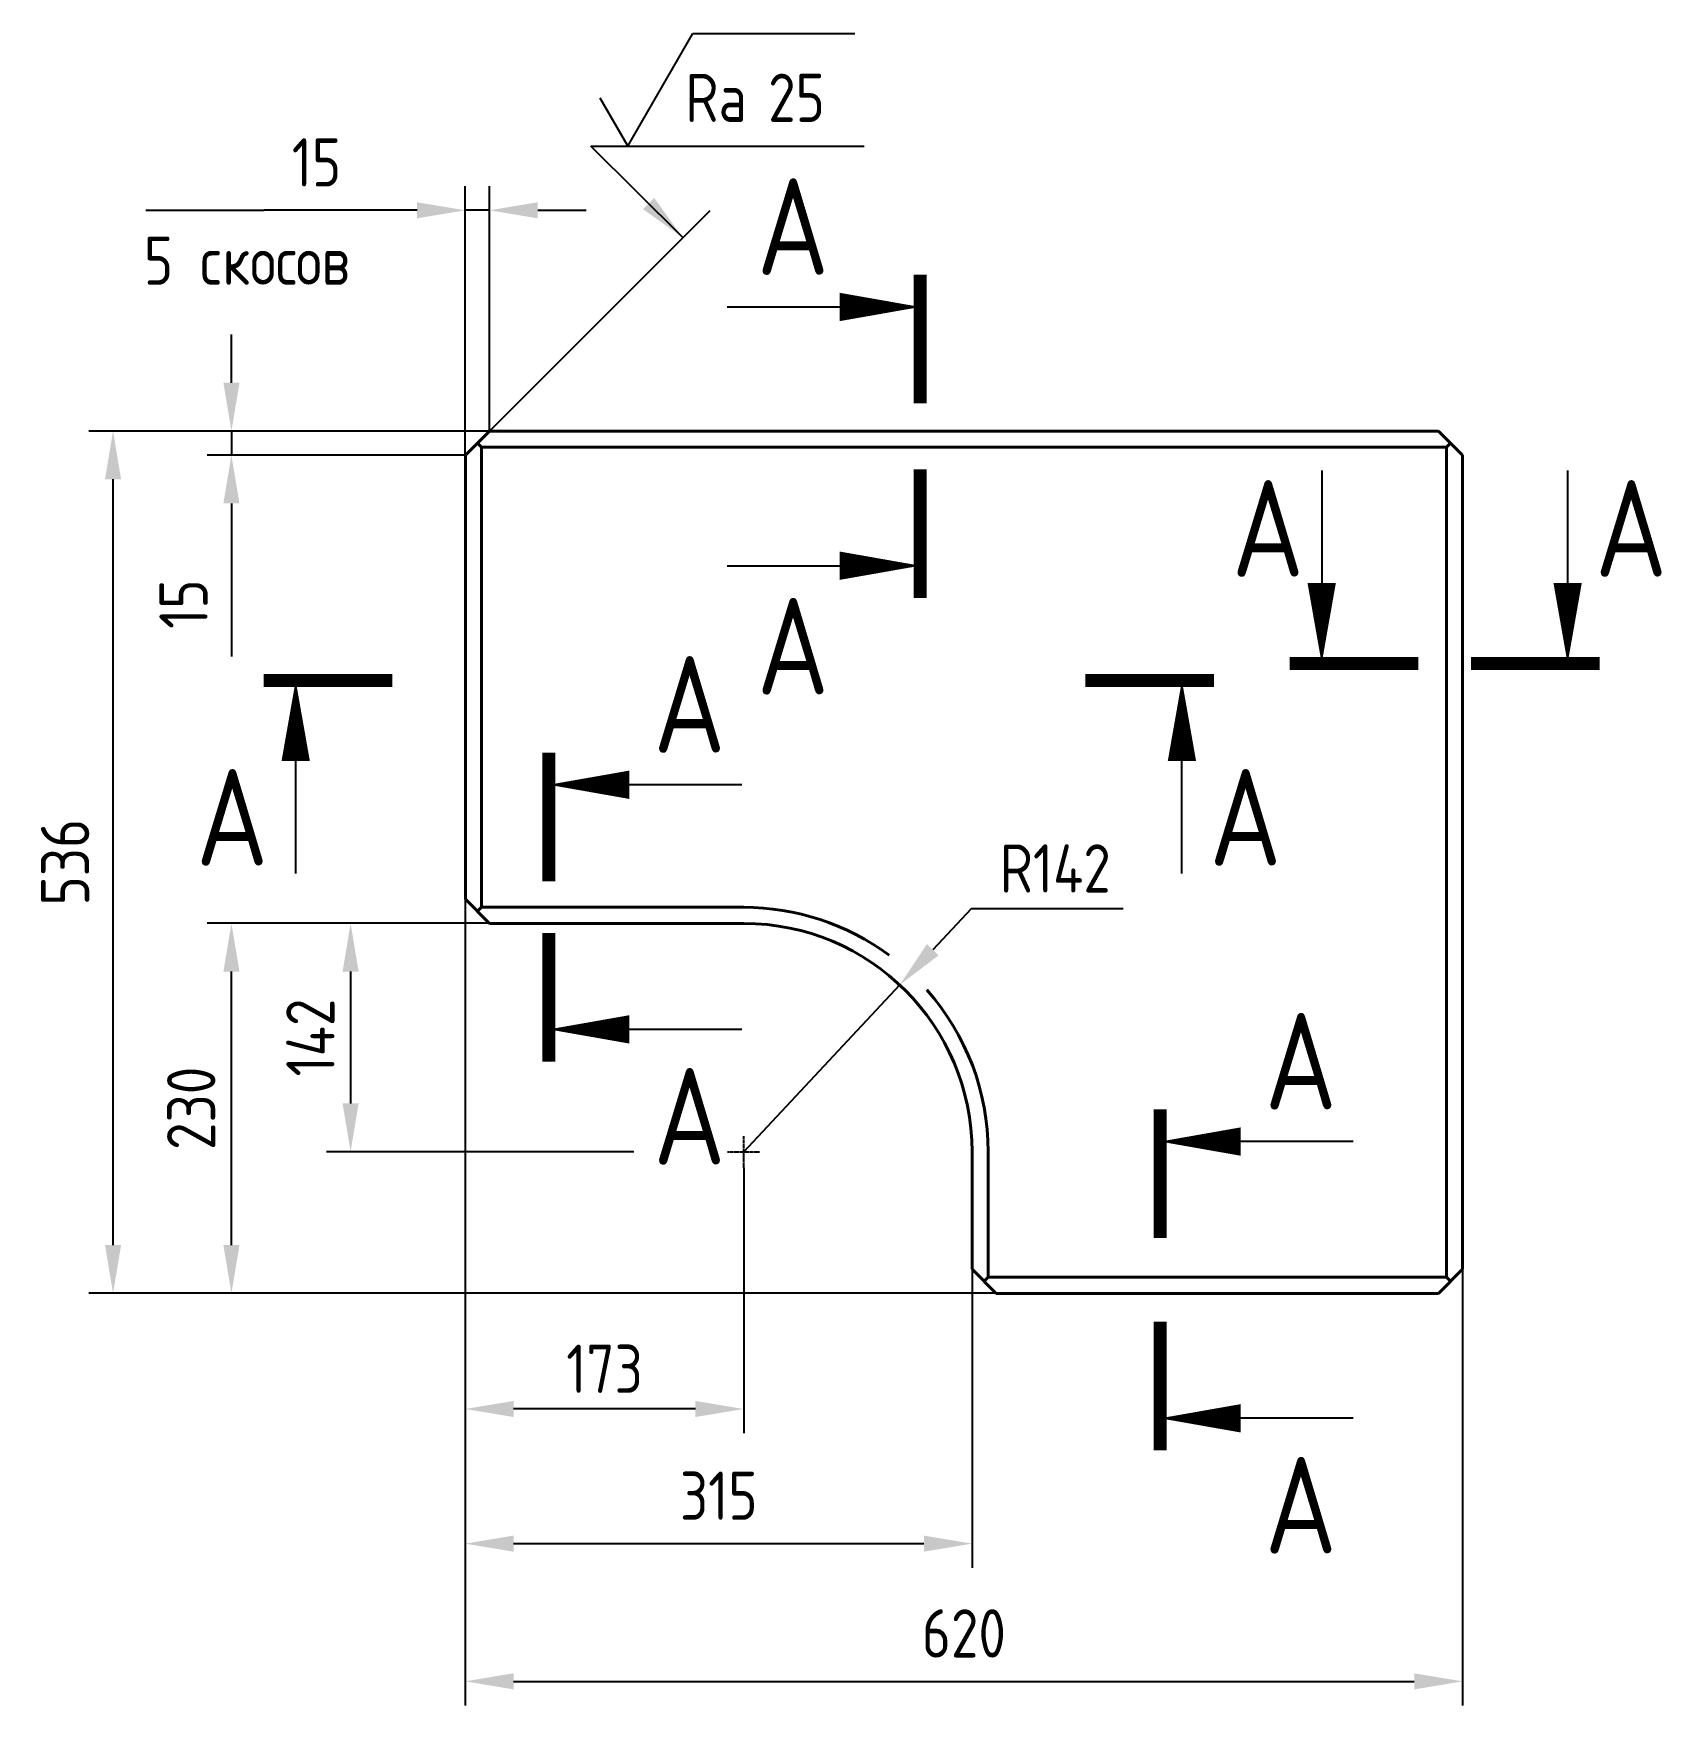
# Model space of a CAD drawing. Header units: millimetres. Extents: x -6 to 2146, y -1088 to -48.
# Drawn here: x 1133 to 2146, y -1088 to -48 of the extents above.
import ezdxf
from ezdxf.enums import TextEntityAlignment as Align

# ---------------------------------------------------------------- set-up
doc = ezdxf.new("R2010")
doc.units = ezdxf.units.MM
doc.linetypes.add('CENTER', pattern=[2, 1.25, -0.25, 0.25, -0.25])
for name, color, linetype in [('CEN', 5, 'CENTER'), ('DIM', 7, 'Continuous'), ('Text', 3, 'Continuous'), ('Textb', 6, 'Continuous')]:
    doc.layers.add(name, color=color, linetype=linetype)
doc.layers.add('Cont', color=6, linetype='Continuous', lineweight=40)
doc.styles.add('Style1', font='romans.shx', dxfattribs={"width": 0.8})
doc.dimstyles.new('LIN10', dxfattribs={"dimscale": 10, "dimtxt": 3, "dimasz": 3, "dimexe": 1.5, "dimexo": 0, "dimgap": 1.48, "dimtad": 1, "dimdec": 0, "dimdsep": 46, "dimtxsty": 'Style1', "dimcen": 0, "dimdle": 2, "dimclrd": 256, "dimclrt": 3, "dimadec": 0, "dimazin": 0, "dimtfac": 0.666667, "dimtdec": 0, "dimtmove": 0, "dimatfit": 3, "dimfxl": 1, "dimtvp": 0.833333, "dimtolj": 1, "dimtzin": 0, "dimarcsym": 0})
doc.dimstyles.new('RAD10', dxfattribs={"dimscale": 10, "dimtxt": 3, "dimasz": 3, "dimexe": 1.5, "dimexo": 0, "dimgap": 1, "dimtad": 1, "dimtoh": 1, "dimdec": 0, "dimzin": 13, "dimdsep": 46, "dimtxsty": 'Style1', "dimcen": 0, "dimclrt": 3, "dimadec": 0, "dimazin": 0, "dimtfac": 1, "dimtdec": 0, "dimtmove": 0, "dimatfit": 3, "dimfxl": 1, "dimtolj": 1, "dimtzin": 13, "dimarcsym": 0})

# ---------------------------------------------------------------- blocks, each defined once
blk = doc.blocks.new('razrez01')
at = {"layer": 'Text', "const_width": 0.8}
blk.add_lwpolyline([(0, 2), (0, -6)], dxfattribs=at)
at = {"layer": 'Text'}
blk.add_lwpolyline([(-12, 0), (-5, 0)], dxfattribs=at)
blk.add_lwpolyline([(0, 0, 0, 1.76, 0), (-5, 0, 1.76, 1.76, 0)], format="xyseb", dxfattribs=at)
at = {"layer": 'Textb', "style": 'Style1', "width": 0.8}
blk.add_attdef('A', (-10.16, 2), '', height=6, dxfattribs=at)
blk = doc.blocks.new('razrez02')
at = {"layer": 'Text', "const_width": 0.8}
blk.add_lwpolyline([(0, 6), (0, -2)], dxfattribs=at)
at = {"layer": 'Text'}
blk.add_lwpolyline([(-12, 0), (-5, 0)], dxfattribs=at)
blk.add_lwpolyline([(0, 0, 0, 1.76, 0), (-5, 0, 1.76, 1.76, 0)], format="xyseb", dxfattribs=at)
at = {"layer": 'Textb', "style": 'Style1', "width": 0.8}
blk.add_attdef('А', (-10.16, -8), '', height=6, dxfattribs=at)
blk = doc.blocks.new('razrez07')
at = {"layer": 'Text'}
blk.add_lwpolyline([(0, 12), (0, 5)], dxfattribs=at)
blk.add_lwpolyline([(0, 0, 0, 1.76, 0), (0, 5, 1.76, 1.76, 0)], format="xyseb", dxfattribs=at)
at = {"layer": 'Text', "const_width": 0.8}
blk.add_lwpolyline([(-2, 0), (6, 0)], dxfattribs=at)
at = {"layer": 'Textb', "style": 'Style1', "width": 0.8}
blk.add_attdef('А', (-5.59, 5.4), '', height=6, dxfattribs=at)
blk = doc.blocks.new('razrez08')
at = {"layer": 'Text'}
blk.add_lwpolyline([(0, 12), (0, 5)], dxfattribs=at)
blk.add_lwpolyline([(0, 0, 0, 1.76, 0), (0, 5, 1.76, 1.76, 0)], format="xyseb", dxfattribs=at)
at = {"layer": 'Text', "const_width": 0.8}
blk.add_lwpolyline([(2, 0), (-6, 0)], dxfattribs=at)
at = {"layer": 'Textb', "style": 'Style1', "width": 0.8}
blk.add_attdef('А', (1.7, 5.4), '', height=6, dxfattribs=at)
blk = doc.blocks.new('razrez03')
at = {"layer": 'Text', "const_width": 0.8}
blk.add_lwpolyline([(0, 2), (0, -6)], dxfattribs=at)
at = {"layer": 'Text'}
blk.add_lwpolyline([(0, 0, 0, 1.76, 0), (5, 0, 1.76, 1.76, 0)], format="xyseb", dxfattribs=at)
blk.add_lwpolyline([(12, 0), (5, 0)], dxfattribs=at)
at = {"layer": 'Textb', "style": 'Style1', "width": 0.8}
blk.add_attdef('A', (6.5, 2), '', height=6, dxfattribs=at)
blk = doc.blocks.new('razrez04')
at = {"layer": 'Text', "const_width": 0.8}
blk.add_lwpolyline([(0, 6), (0, -2)], dxfattribs=at)
at = {"layer": 'Text'}
blk.add_lwpolyline([(0, 0, 0, 1.76, 0), (5, 0, 1.76, 1.76, 0)], format="xyseb", dxfattribs=at)
blk.add_lwpolyline([(12, 0), (5, 0)], dxfattribs=at)
at = {"layer": 'Textb', "style": 'Style1', "width": 0.8}
blk.add_attdef('A', (6.5, -8.4), '', height=6, dxfattribs=at)
blk = doc.blocks.new('*D29')
at = {"layer": 'DIM', "color": 0, "lineweight": -2, "transparency": 16777216}
for p, q in [((1402, -586.4), (1402, -1002)), ((1717.1, -816.4), (1717.1, -1002))]:
    blk.add_line(p, q, dxfattribs=at)
at = {"layer": 'DIM', "lineweight": -2, "transparency": 16777216}
blk.add_line((1432, -987), (1687.1, -987), dxfattribs=at)
at = {"layer": 'DIM', "transparency": 16777216}
for points in [[(1432, -982), (1432, -992), (1402, -987)], [(1687.1, -982), (1687.1, -992), (1717.1, -987)]]:
    blk.add_solid(points, dxfattribs=at)
at = {"layer": 'DIM', "color": 3, "transparency": 16777216, "insert": (1559.6, -957.2), "char_height": 30, "attachment_point": 5, "style": 'Style1'}
blk.add_mtext('\\A1;315', dxfattribs=at)
blk = doc.blocks.new('*D30')
at = {"layer": 'DIM', "color": 0, "lineweight": -2, "transparency": 16777216}
for p, q in [((1402, -586.4), (1402, -1087.6)), ((2022, -816.4), (2022, -1087.6))]:
    blk.add_line(p, q, dxfattribs=at)
at = {"layer": 'DIM', "lineweight": -2, "transparency": 16777216}
blk.add_line((1432, -1072.6), (1992, -1072.6), dxfattribs=at)
at = {"layer": 'DIM', "transparency": 16777216}
for points in [[(1432, -1067.6), (1432, -1077.6), (1402, -1072.6)], [(1992, -1067.6), (1992, -1077.6), (2022, -1072.6)]]:
    blk.add_solid(points, dxfattribs=at)
at = {"layer": 'DIM', "color": 3, "transparency": 16777216, "insert": (1712, -1042.8), "char_height": 30, "attachment_point": 5, "style": 'Style1'}
blk.add_mtext('\\A1;620', dxfattribs=at)
blk = doc.blocks.new('*D31')
at = {"layer": 'DIM', "color": 0, "lineweight": -2, "transparency": 16777216}
for p, q in [((1716.5, -592.3), (1692.6, -617.8)), ((1811.1, -592.3), (1716.5, -592.3)), ((1575.1, -743.4), (1672.1, -639.7))]:
    blk.add_line(p, q, dxfattribs=at)
at = {"layer": 'DIM', "color": 0, "transparency": 16777216}
blk.add_solid([(1689, -614.4), (1696.3, -621.3), (1672.1, -639.7)], dxfattribs=at)
at = {"layer": 'DIM', "color": 3, "transparency": 16777216, "insert": (1768.8, -567.3), "char_height": 30, "attachment_point": 5, "style": 'Style1'}
blk.add_mtext('\\A1;R142', dxfattribs=at)
blk = doc.blocks.new('*D32')
at = {"layer": 'DIM', "color": 0, "lineweight": -2, "transparency": 16777216}
for p, q in [((1402, -586.4), (1402, -918.3)), ((1575.1, -753.4), (1575.1, -918.3)), ((1545.1, -903.3), (1432, -903.3))]:
    blk.add_line(p, q, dxfattribs=at)
at = {"layer": 'DIM', "color": 0, "transparency": 16777216}
for points in [[(1432, -898.3), (1432, -908.3), (1402, -903.3)], [(1545.1, -898.3), (1545.1, -908.3), (1575.1, -903.3)]]:
    blk.add_solid(points, dxfattribs=at)
at = {"layer": 'DIM', "color": 3, "transparency": 16777216, "insert": (1488.6, -878.3), "char_height": 30, "attachment_point": 5, "style": 'Style1'}
blk.add_mtext('\\A1;173', dxfattribs=at)
blk = doc.blocks.new('*D33')
at = {"layer": 'DIM', "color": 0, "lineweight": -2, "transparency": 16777216}
for p, q in [((1417, -601.4), (1315.7, -601.4)), ((1330.7, -631.4), (1330.7, -713.4)), ((1506.8, -743.4), (1315.7, -743.4))]:
    blk.add_line(p, q, dxfattribs=at)
at = {"layer": 'DIM', "color": 0, "transparency": 16777216}
for points in [[(1325.7, -631.4), (1335.7, -631.4), (1330.7, -601.4)], [(1325.7, -713.4), (1335.7, -713.4), (1330.7, -743.4)]]:
    blk.add_solid(points, dxfattribs=at)
at = {"layer": 'DIM', "color": 3, "transparency": 16777216, "insert": (1305.7, -672.4), "char_height": 30, "attachment_point": 5, "rotation": 90, "style": 'Style1'}
blk.add_mtext('\\A1;142', dxfattribs=at)
blk = doc.blocks.new('*D34')
at = {"layer": 'DIM', "color": 0, "lineweight": -2, "transparency": 16777216}
for p, q in [((1417, -601.4), (1241.6, -601.4)), ((1256.6, -801.4), (1256.6, -631.4)), ((1732.1, -831.4), (1241.6, -831.4))]:
    blk.add_line(p, q, dxfattribs=at)
at = {"layer": 'DIM', "color": 0, "transparency": 16777216}
for points in [[(1251.6, -631.4), (1261.6, -631.4), (1256.6, -601.4)], [(1251.6, -801.4), (1261.6, -801.4), (1256.6, -831.4)]]:
    blk.add_solid(points, dxfattribs=at)
at = {"layer": 'DIM', "color": 3, "transparency": 16777216, "insert": (1231.6, -716.4), "char_height": 30, "attachment_point": 5, "rotation": 90, "style": 'Style1'}
blk.add_mtext('\\A1;230', dxfattribs=at)
blk = doc.blocks.new('*D35')
at = {"layer": 'DIM', "color": 0, "lineweight": -2, "transparency": 16777216}
for p, q in [((1417, -295.4), (1168, -295.4)), ((1732.1, -831.4), (1168, -831.4))]:
    blk.add_line(p, q, dxfattribs=at)
at = {"layer": 'DIM', "lineweight": -2, "transparency": 16777216}
blk.add_line((1183, -801.4), (1183, -325.4), dxfattribs=at)
at = {"layer": 'DIM', "transparency": 16777216}
for points in [[(1178, -325.4), (1188, -325.4), (1183, -295.4)], [(1178, -801.4), (1188, -801.4), (1183, -831.4)]]:
    blk.add_solid(points, dxfattribs=at)
at = {"layer": 'DIM', "color": 3, "transparency": 16777216, "insert": (1153.2, -563.4), "char_height": 30, "attachment_point": 5, "rotation": 90, "style": 'Style1'}
blk.add_mtext('536', dxfattribs=at)
blk = doc.blocks.new('*D36')
at = {"layer": 'DIM', "lineweight": -2, "transparency": 16777216}
for p, q in [((1256.6, -265.4), (1256.6, -235.4)), ((1256.6, -295.4), (1256.6, -310.4)), ((1256.6, -340.4), (1256.6, -435.5))]:
    blk.add_line(p, q, dxfattribs=at)
at = {"layer": 'DIM', "color": 0, "lineweight": -2, "transparency": 16777216}
for p, q in [((1417, -295.4), (1241.6, -295.4)), ((1402, -310.4), (1241.6, -310.4))]:
    blk.add_line(p, q, dxfattribs=at)
at = {"layer": 'DIM', "transparency": 16777216}
for points in [[(1251.6, -265.4), (1261.6, -265.4), (1256.6, -295.4)], [(1251.6, -340.4), (1261.6, -340.4), (1256.6, -310.4)]]:
    blk.add_solid(points, dxfattribs=at)
at = {"layer": 'DIM', "color": 3, "transparency": 16777216, "insert": (1226.8, -403), "char_height": 30, "attachment_point": 5, "rotation": 90, "style": 'Style1'}
blk.add_mtext('\\A1;15', dxfattribs=at)
blk = doc.blocks.new('*D37')
at = {"layer": 'DIM', "color": 0, "lineweight": -2, "transparency": 16777216}
for p, q in [((1402, -310.4), (1402, -143.2)), ((1417.1, -295.4), (1417.1, -143.2))]:
    blk.add_line(p, q, dxfattribs=at)
at = {"layer": 'DIM', "lineweight": -2, "transparency": 16777216}
for p, q in [((1372, -158.2), (1277, -158.2)), ((1417.1, -158.2), (1402, -158.2)), ((1447.1, -158.2), (1477.1, -158.2))]:
    blk.add_line(p, q, dxfattribs=at)
at = {"layer": 'DIM', "transparency": 16777216}
for points in [[(1372, -153.2), (1372, -163.2), (1402, -158.2)], [(1447.1, -153.2), (1447.1, -163.2), (1417.1, -158.2)]]:
    blk.add_solid(points, dxfattribs=at)
at = {"layer": 'DIM', "color": 3, "transparency": 16777216, "insert": (1309.5, -128.4), "char_height": 30, "attachment_point": 5, "style": 'Style1'}
blk.add_mtext('\\A1;15', dxfattribs=at)
blk = doc.blocks.new('sherISO_03')
at = {"layer": 'Text'}
blk.add_line((4.04, 7), (14.12, 7), dxfattribs=at)
blk.add_lwpolyline([(-1.73, 3), (0, 0), (4.04, 7)], dxfattribs=at)
at = {"layer": 'Text', "style": 'Style1', "width": 0.8}
blk.add_text('Ra', height=3, dxfattribs=at).set_placement((3.58, 1.5))
blk.add_attdef('6,3', (8.73, 1.5), '', height=3, dxfattribs=at)
blk = doc.blocks.new('razrez05')
at = {"layer": 'Text', "const_width": 0.8}
blk.add_lwpolyline([(-2, 0), (6, 0)], dxfattribs=at)
at = {"layer": 'Text'}
blk.add_lwpolyline([(0, 0, 0, 1.76, 0), (0, -5, 1.76, 1.76, 0)], format="xyseb", dxfattribs=at)
blk.add_lwpolyline([(0, -12), (0, -5)], dxfattribs=at)
at = {"layer": 'Textb', "style": 'Style1', "width": 0.8}
blk.add_attdef('А', text='', height=6, dxfattribs=at).set_placement((-1.7, -11.5, 39), align=Align.RIGHT)
blk = doc.blocks.new('razrez06')
at = {"layer": 'Text', "const_width": 0.8}
blk.add_lwpolyline([(2, 0), (-6, 0)], dxfattribs=at)
at = {"layer": 'Text'}
blk.add_lwpolyline([(0, 0, 0, 1.76, 0), (0, -5, 1.76, 1.76, 0)], format="xyseb", dxfattribs=at)
blk.add_lwpolyline([(0, -12), (0, -5)], dxfattribs=at)
at = {"layer": 'Textb', "style": 'Style1', "width": 0.8}
blk.add_attdef('А', (1.7, -11.5), '', height=6, dxfattribs=at)

msp = doc.modelspace()

# ---------------------------------------------------------------- linework, layer by layer
at = {"layer": 'CEN'}
for p, q in [((1575.1029, -753.4422), (1575.1029, -733.4422)), ((1565.1029, -743.4422), (1585.1029, -743.4422))]:
    msp.add_line(p, q, dxfattribs=at)
at = {"layer": 'Cont'}
for p, q in [((1417.024, -295.4422), (1402.024, -310.4422)), ((1417.024, -295.4422), (1972.024, -295.4422)), ((1972.024, -295.4422), (2007.0281, -295.4422)), ((2007.0281, -295.4422), (2022.0281, -310.4422)), ((1402.024, -586.4422), (1402.024, -310.4422)), ((1412.024, -305.4422), (1409.524, -302.9422)), ((1412.024, -591.4422), (1412.024, -305.4422)), ((1412.024, -305.4422), (2012.0281, -305.4422)), ((2012.0281, -305.4422), (2014.5281, -302.9422)), ((2012.0281, -821.4422), (2012.0281, -305.4422)), ((2022.0281, -816.4422), (2022.0281, -310.4422)), ((1417.024, -601.4422), (1402.024, -586.4422)), ((1412.024, -591.4422), (1409.524, -593.9422)), ((1575.1029, -591.4422), (1412.024, -591.4422)), ((1575.1029, -601.4422), (1417.024, -601.4422)), ((1717.1028, -816.4422), (1717.1028, -743.4422)), ((1727.1028, -743.4422), (1727.1028, -821.4422)), ((1732.1028, -831.4422), (1717.1028, -816.4422)), ((2007.0281, -831.4422), (2022.0281, -816.4422)), ((1727.1028, -821.4422), (1724.6028, -823.9422)), ((1727.1028, -821.4422), (2012.0281, -821.4422)), ((1732.1028, -831.4422), (2007.0281, -831.4422)), ((2012.0281, -821.4422), (2014.5281, -823.9422))]:
    msp.add_line(p, q, dxfattribs=at)
for radius, start, end in [(152, 53.5145821, 90), (142, 0, 90), (152, 0, 41.4598791)]:
    msp.add_arc((1575.1029, -743.4422), radius, start, end, dxfattribs=at)
at = {"layer": 'DIM'}
for p, q in [((1276.9955, -158.2421), (1203.3389, -158.2421)), ((1417.024, -295.4422), (1554.2241, -158.2421))]:
    msp.add_line(p, q, dxfattribs=at)

# ---------------------------------------------------------------- block references
at = {"layer": 'DIM', "xscale": 10, "yscale": 10, "zscale": 10}
for name, p, values in [('sherISO_03', (1502.9997, -118.2603), {'6,3': '25'}), ('razrez01', (1684.8255, -218.287), {'A': 'А'}), ('razrez02', (1684.8255, -379.1193), {'А': 'А'}), ('razrez07', (1934.4614, -439.8975), {'А': 'А'}), ('razrez08', (2087.3661, -439.8975), {'А': 'А'}), ('razrez03', (1453.901, -515.2824), {'A': 'А'}), ('razrez05', (1296.5511, -450.493), {'А': 'А'}), ('razrez06', (1847.5666, -450.493), {'А': 'А'}), ('razrez04', (1453.901, -667.3396), {'A': 'А'}), ('razrez03', (1834.0141, -737.0667), {'A': 'А'}), ('razrez04', (1834.0141, -909.0899), {'A': 'А'})]:
    msp.add_blockref(name, p, dxfattribs=at).add_auto_attribs(values)

# ---------------------------------------------------------------- texts
at = {"layer": 'DIM', "color": 3, "insert": (1724.6959, -103.4603), "char_height": 30, "attachment_point": 7, "style": 'Style1'}
msp.add_mtext('\\A1;', dxfattribs=at)
at = {"layer": 'Text', "style": 'Style1', "width": 0.8}
msp.add_text('5 cкосов', height=30, dxfattribs=at).set_placement((1202.1639, -204.4991))

# ---------------------------------------------------------------- dimensions: what is measured, and where the dimension line sits
at = {"layer": 'DIM'}
for base, p1, p2, dimstyle, picture, middle in [((1402.024, -158.2421), (1417.1116, -295.4422), (1402.024, -310.4422), 'LIN10', '*D37', (1309.5097, -128.4421)), ((1717.1028, -986.98), (1402.024, -586.4422), (1717.1028, -816.4422), 'LIN10', '*D29', (1559.5634, -957.18)), ((2022.0281, -1072.6474), (1402.024, -586.4422), (2022.0281, -816.4422), 'LIN10', '*D30', (1712.0261, -1042.8474)), ((1402.024, -903.2596), (1575.1029, -753.4422), (1402.024, -586.4422), 'RAD10', '*D32', (1488.5634, -878.2596))]:
    dim = msp.add_linear_dim(base=base, p1=p1, p2=p2, dimstyle=dimstyle, dxfattribs=at)
    dim.commit()
    dim.dimension.update_dxf_attribs({"geometry": picture, "text_midpoint": middle})
for base, p1, p2, dimstyle, picture, middle in [((1256.567, -310.4422), (1417.024, -295.4422), (1402.024, -310.4422), 'LIN10', '*D36', (1226.767, -402.9564)), ((1256.567, -601.4422), (1732.1028, -831.4422), (1417.024, -601.4422), 'RAD10', '*D34', (1231.567, -716.4422)), ((1330.6805, -743.4422), (1417.024, -601.4422), (1506.8469, -743.4422), 'RAD10', '*D33', (1305.6805, -672.4422))]:
    dim = msp.add_linear_dim(base=base, p1=p1, p2=p2, angle=90, dimstyle=dimstyle, dxfattribs=at)
    dim.commit()
    dim.dimension.update_dxf_attribs({"geometry": picture, "text_midpoint": middle})
dim = msp.add_linear_dim(base=(1182.9778, -295.4422), p1=(1732.1028, -831.4422), p2=(1417.024, -295.4422), angle=90, dimstyle='LIN10', override={"dimtfac": 1, "dimtdec": 3, "dimtolj": 0, "dimtzin": 8}, dxfattribs=at)
dim.commit()
dim.dimension.update_dxf_attribs({"geometry": '*D35', "text_midpoint": (1153.1778, -563.4422)})
dim = msp.add_radius_dim(center=(1575.1029, -743.4422), mpoint=(1672.1143, -639.7465), dimstyle='RAD10', dxfattribs=at)
dim.commit()
dim.dimension.update_dxf_attribs({"geometry": '*D31', "text_midpoint": (1768.8097, -592.277), "dimtype": 164})

# ---------------------------------------------------------------- leaders
at = {"layer": 'DIM', "annotation_type": 0, "has_hookline": 1, "hookline_direction": 0}
msp.add_leader([(1537.2736, -175.1926), (1480.0332, -118.2603), (1634.2016, -118.2603)], dimstyle='LIN10', dxfattribs=at)

doc.saveas('drawing.dxf')
